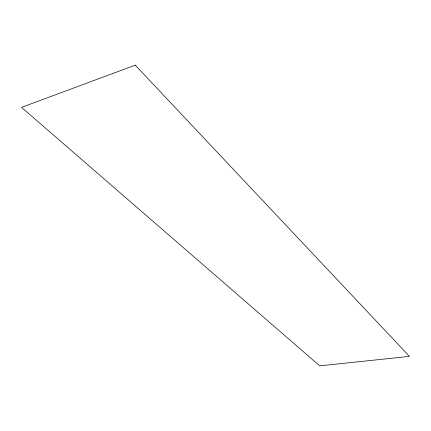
<?xml version="1.0" encoding="UTF-8"?>
<svg xmlns="http://www.w3.org/2000/svg" width="431" height="431" viewBox="0 0 431 431"><rect width="100%" height="100%" fill="white"/><g stroke="black" fill="none" stroke-linecap="round" stroke-linejoin="round"><path stroke-width="0.65" d="M135.248 65.156L21.55 107.373L319.716 365.844L409.45 356.378L135.248 65.156"/></g></svg>
